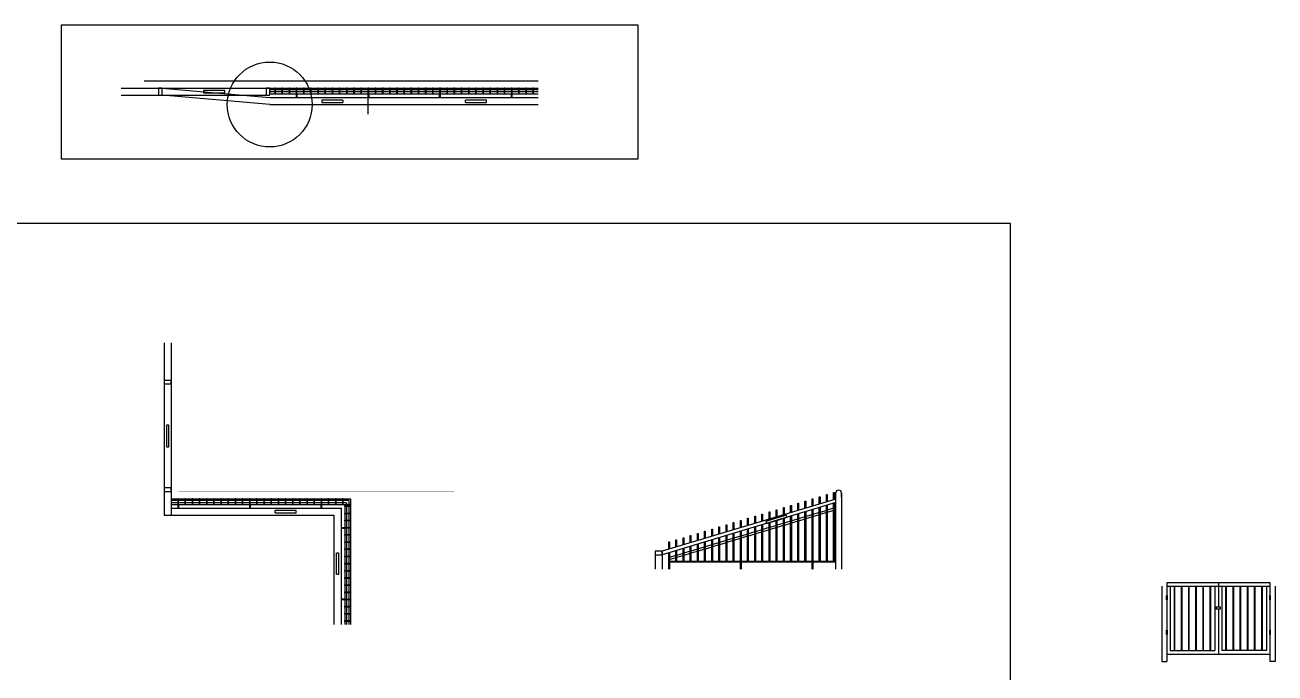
# Model space of a CAD drawing. Extents: x -1831 to 48883, y -18226 to 10907.
# Drawn here: x 20649 to 38083, y -960 to 8075 of the extents above; entities that cross this region are included whole.
import ezdxf

# ---------------------------------------------------------------- set-up
doc = ezdxf.new("R2010")
doc.units = 0
doc.header["$LTSCALE"] = 10
doc.header["$MEASUREMENT"] = 0
doc.linetypes.add('DASH', pattern=[0.35, 0.25, -0.1])
pattern_1 = [(45, (0, 0), (-3.36759605, 3.36759605), [])]

msp = doc.modelspace()

# ---------------------------------------------------------------- hatches: boundary and pattern name
at = {"linetype": 'DASH', "lineweight": -2}
h = msp.add_hatch(dxfattribs=at)
h.set_pattern_fill('ANSI31', color=8, scale=3)
h.set_pattern_definition(pattern_1)
h.paths.add_polyline_path([(31637, 1320), (31627, 1317), (31627, 1216), (31637, 1219)])
h = msp.add_hatch(dxfattribs=at)
h.set_pattern_fill('ANSI31', color=8, scale=3)
h.set_pattern_definition(pattern_1)
h.paths.add_polyline_path([(30637, 1020), (30627, 1017), (30627, 916), (30637, 919)])
h = msp.add_hatch(dxfattribs=at)
h.set_pattern_fill('ANSI31', color=8, scale=3)
h.set_pattern_definition(pattern_1)
h.paths.add_polyline_path([(29637, 720), (29627, 717), (29627, 616), (29637, 619)])

# ---------------------------------------------------------------- linework, layer by layer
at = {"color": 5}
for p, q in [((36503, 252), (36503, -798)), ((36573, 302), (36573, 120)), ((36623, 252), (36623, -648)), ((37243, 252), (37243, -648)), ((37293, 302), (37293, -39)), ((37293, 252), (37293, -39)), ((37343, 252), (37343, -648)), ((37963, 252), (37963, -648)), ((38013, 302), (38013, 120)), ((38083, 252), (38083, -798)), ((36573, 133), (36573, 120)), ((36573, 62), (36573, -363)), ((38013, 62), (38013, -363)), ((37293, -68), (37293, -698)), ((37293, -68), (37293, -698)), ((36573, -422), (36573, -798)), ((38013, -422), (38013, -798)), ((36623, -648), (37243, -648)), ((37963, -648), (37343, -648)), ((36503, -798), (36573, -798)), ((36573, -698), (38013, -698)), ((38083, -798), (38013, -798))]:
    msp.add_line(p, q, dxfattribs=at)
at = {"color": 5, "ltscale": 0.001}
for p, q in [((36573, 252), (37293, 252)), ((36679, -648), (36679, 252)), ((36687, -648), (36687, 252)), ((36779, -648), (36779, 252)), ((36787, -648), (36787, 252)), ((36879, -648), (36879, 252)), ((36887, -648), (36887, 252)), ((36979, -648), (36979, 252)), ((36987, -648), (36987, 252)), ((37079, -648), (37079, 252)), ((37087, -648), (37087, 252)), ((37179, -648), (37179, 252)), ((37187, -648), (37187, 252)), ((37293, 252), (38013, 252)), ((37399, -648), (37399, 252)), ((37407, -648), (37407, 252)), ((37499, -648), (37499, 252)), ((37507, -648), (37507, 252)), ((37599, -648), (37599, 252)), ((37607, -648), (37607, 252)), ((37699, -648), (37699, 252)), ((37707, -648), (37707, 252)), ((37799, -648), (37799, 252)), ((37807, -648), (37807, 252)), ((37899, -648), (37899, 252)), ((37907, -648), (37907, 252))]:
    msp.add_line(p, q, dxfattribs=at)
for points in [[(21156, 8075), (29195, 8075), (29195, 6205), (21156, 6205)], [(34396, 5309), (-1831, 5309), (-1831, -5742), (34396, -5742)]]:
    msp.add_lwpolyline(points, close=True)
at = {"color": 4}
for points in [[(21990, 7196), (24012, 7196)], [(21990, 7096), (24012, 7096)], [(22588, 3642), (22588, 1240)], [(22688, 3642), (22688, 1240)], [(22588, 1240), (22688, 1240)]]:
    msp.add_lwpolyline(points, dxfattribs=at)
at = {"color": 8}
for points in [[(22311, 7296), (27808, 7296)], [(22311, 7196), (27808, 7196)], [(24062, 7196), (27808, 7196)], [(24062, 7116), (27808, 7116)], [(22688, 1470), (25188, 1470)], [(25188, 1470), (25188, -282)], [(22688, 1390), (25188, 1390)], [(25108, 1390), (25108, -282)]]:
    msp.add_lwpolyline(points, dxfattribs=at)
at = {"color": 8, "linetype": 'DASH'}
for points in [[(22512, 7096), (22562, 7096), (22562, 7196), (22512, 7196)], [(24012, 7096), (24062, 7096), (24062, 7196), (24012, 7196)], [(22588, 3120), (22588, 3070), (22688, 3070), (22688, 3120)], [(22588, 1620), (22588, 1570), (22688, 1570), (22688, 1620)]]:
    msp.add_lwpolyline(points, close=True, dxfattribs=at)
for points in [[(22562, 7196), (24062, 7066)], [(24062, 6966), (22562, 7096)], [(25432, 7066), (25432, 6830)]]:
    msp.add_lwpolyline(points)
at = {"color": 8, "linetype": 'DASH', "lineweight": -2}
for points in [[(23437, 7131), (23437, 7161), (23137, 7161), (23137, 7131), (23437, 7131)], [(25087, 6996), (25087, 7026), (24787, 7026), (24787, 6996), (25087, 6996)], [(27087, 6996), (27087, 7026), (26787, 7026), (26787, 6996), (27087, 6996)], [(22623, 2195), (22653, 2195), (22653, 2495), (22623, 2495), (22623, 2195)], [(24433, 1275), (24433, 1305), (24133, 1305), (24133, 1275), (24433, 1275)], [(31276, 1212), (31267, 1241), (30980, 1154), (30989, 1126), (31276, 1212)], [(24993, 715), (25023, 715), (25023, 415), (24993, 415), (24993, 715)]]:
    msp.add_lwpolyline(points, dxfattribs=at)
at = {"color": 41}
for points in [[(24132, 7171), (24062, 7171)], [(24232, 7171), (24142, 7171)], [(24332, 7171), (24242, 7171)], [(24432, 7171), (24342, 7171)], [(24532, 7171), (24442, 7171)], [(24632, 7171), (24542, 7171)], [(24732, 7171), (24642, 7171)], [(24832, 7171), (24742, 7171)], [(24932, 7171), (24842, 7171)], [(25032, 7171), (24942, 7171)], [(25132, 7171), (25042, 7171)], [(25232, 7171), (25142, 7171)], [(25332, 7171), (25242, 7171)], [(25432, 7171), (25342, 7171)], [(25532, 7171), (25442, 7171)], [(25632, 7171), (25542, 7171)], [(25732, 7171), (25642, 7171)], [(25832, 7171), (25742, 7171)], [(25932, 7171), (25842, 7171)], [(26032, 7171), (25942, 7171)], [(26132, 7171), (26042, 7171)], [(26232, 7171), (26142, 7171)], [(26332, 7171), (26242, 7171)], [(26432, 7171), (26342, 7171)], [(26532, 7171), (26442, 7171)], [(26632, 7171), (26542, 7171)], [(26732, 7171), (26642, 7171)], [(26832, 7171), (26742, 7171)], [(26932, 7171), (26842, 7171)], [(27032, 7171), (26942, 7171)], [(27132, 7171), (27042, 7171)], [(27232, 7171), (27142, 7171)], [(27332, 7171), (27242, 7171)], [(27432, 7171), (27342, 7171)], [(27532, 7171), (27442, 7171)], [(27632, 7171), (27542, 7171)], [(27732, 7171), (27642, 7171)], [(27808, 7171), (27742, 7171)], [(24132, 7141), (24062, 7141)], [(24232, 7141), (24142, 7141)], [(24332, 7141), (24242, 7141)], [(24432, 7141), (24342, 7141)], [(24532, 7141), (24442, 7141)], [(24632, 7141), (24542, 7141)], [(24732, 7141), (24642, 7141)], [(24832, 7141), (24742, 7141)], [(24932, 7141), (24842, 7141)], [(25032, 7141), (24942, 7141)], [(25132, 7141), (25042, 7141)], [(25232, 7141), (25142, 7141)], [(25332, 7141), (25242, 7141)], [(25432, 7141), (25342, 7141)], [(25532, 7141), (25442, 7141)], [(25632, 7141), (25542, 7141)], [(25732, 7141), (25642, 7141)], [(25832, 7141), (25742, 7141)], [(25932, 7141), (25842, 7141)], [(26032, 7141), (25942, 7141)], [(26132, 7141), (26042, 7141)], [(26232, 7141), (26142, 7141)], [(26332, 7141), (26242, 7141)], [(26432, 7141), (26342, 7141)], [(26532, 7141), (26442, 7141)], [(26632, 7141), (26542, 7141)], [(26732, 7141), (26642, 7141)], [(26832, 7141), (26742, 7141)], [(26932, 7141), (26842, 7141)], [(27032, 7141), (26942, 7141)], [(27132, 7141), (27042, 7141)], [(27232, 7141), (27142, 7141)], [(27332, 7141), (27242, 7141)], [(27432, 7141), (27342, 7141)], [(27532, 7141), (27442, 7141)], [(27632, 7141), (27542, 7141)], [(27732, 7141), (27642, 7141)], [(27808, 7141), (27742, 7141)], [(22778, 1445), (22688, 1445)], [(22778, 1415), (22688, 1415)], [(22878, 1445), (22788, 1445)], [(22878, 1415), (22788, 1415)], [(22978, 1445), (22888, 1445)], [(22978, 1415), (22888, 1415)], [(23078, 1445), (22988, 1445)], [(23078, 1415), (22988, 1415)], [(23178, 1445), (23088, 1445)], [(23178, 1415), (23088, 1415)], [(23278, 1445), (23188, 1445)], [(23278, 1415), (23188, 1415)], [(23378, 1445), (23288, 1445)], [(23378, 1415), (23288, 1415)], [(23478, 1445), (23388, 1445)], [(23478, 1415), (23388, 1415)], [(23578, 1445), (23488, 1445)], [(23578, 1415), (23488, 1415)], [(23678, 1445), (23588, 1445)], [(23678, 1415), (23588, 1415)], [(23778, 1445), (23688, 1445)], [(23778, 1415), (23688, 1415)], [(23878, 1445), (23788, 1445)], [(23878, 1415), (23788, 1415)], [(23978, 1445), (23888, 1445)], [(23978, 1415), (23888, 1415)], [(24078, 1445), (23988, 1445)], [(24078, 1415), (23988, 1415)], [(24178, 1445), (24088, 1445)], [(24178, 1415), (24088, 1415)], [(24278, 1445), (24188, 1445)], [(24278, 1415), (24188, 1415)], [(24378, 1445), (24288, 1445)], [(24378, 1415), (24288, 1415)], [(24478, 1445), (24388, 1445)], [(24478, 1415), (24388, 1415)], [(24578, 1445), (24488, 1445)], [(24578, 1415), (24488, 1415)], [(24678, 1445), (24588, 1445)], [(24678, 1415), (24588, 1415)], [(24778, 1445), (24688, 1445)], [(24778, 1415), (24688, 1415)], [(24878, 1445), (24788, 1445)], [(24878, 1415), (24788, 1415)], [(24978, 1445), (24888, 1445)], [(24978, 1415), (24888, 1415)], [(25078, 1445), (24988, 1445)], [(25078, 1415), (24988, 1415)], [(25163, 1445), (25088, 1445)], [(25133, 1415), (25088, 1415)], [(25133, 1415), (25133, 1370)], [(25163, 1445), (25163, 1370)], [(25133, 1360), (25133, 1270)], [(25133, 1260), (25133, 1170)], [(25163, 1360), (25163, 1270)], [(25163, 1260), (25163, 1170)], [(25133, 1160), (25133, 1070)], [(25133, 1060), (25133, 970)], [(25163, 1160), (25163, 1070)], [(25163, 1060), (25163, 970)], [(25133, 960), (25133, 870)], [(25163, 960), (25163, 870)], [(25133, 860), (25133, 770)], [(25133, 760), (25133, 670)], [(25163, 860), (25163, 770)], [(25163, 760), (25163, 670)], [(25133, 660), (25133, 570)], [(25133, 560), (25133, 470)], [(25163, 660), (25163, 570)], [(25163, 560), (25163, 470)], [(25133, 460), (25133, 370)], [(25133, 360), (25133, 270)], [(25163, 460), (25163, 370)], [(25163, 360), (25163, 270)], [(25133, 260), (25133, 170)], [(25163, 260), (25163, 170)], [(25133, 160), (25133, 70)], [(25133, 60), (25133, -30)], [(25163, 160), (25163, 70)], [(25163, 60), (25163, -30)], [(25133, -40), (25133, -130)], [(25133, -140), (25133, -230)], [(25163, -40), (25163, -130)], [(25163, -140), (25163, -230)], [(25133, -240), (25133, -282)], [(25163, -240), (25163, -282)]]:
    msp.add_lwpolyline(points, dxfattribs=at)
at = {"color": 6}
for points in [[(24132, 7116), (24142, 7116), (24142, 7196), (24132, 7196)], [(24232, 7116), (24242, 7116), (24242, 7196), (24232, 7196)], [(24332, 7116), (24342, 7116), (24342, 7196), (24332, 7196)], [(24432, 7116), (24442, 7116), (24442, 7196), (24432, 7196)], [(24532, 7116), (24542, 7116), (24542, 7196), (24532, 7196)], [(24632, 7116), (24642, 7116), (24642, 7196), (24632, 7196)], [(24732, 7116), (24742, 7116), (24742, 7196), (24732, 7196)], [(24832, 7116), (24842, 7116), (24842, 7196), (24832, 7196)], [(24932, 7116), (24942, 7116), (24942, 7196), (24932, 7196)], [(25032, 7116), (25042, 7116), (25042, 7196), (25032, 7196)], [(25132, 7116), (25142, 7116), (25142, 7196), (25132, 7196)], [(25232, 7116), (25242, 7116), (25242, 7196), (25232, 7196)], [(25332, 7116), (25342, 7116), (25342, 7196), (25332, 7196)], [(25432, 7116), (25442, 7116), (25442, 7196), (25432, 7196)], [(25532, 7116), (25542, 7116), (25542, 7196), (25532, 7196)], [(25632, 7116), (25642, 7116), (25642, 7196), (25632, 7196)], [(25732, 7116), (25742, 7116), (25742, 7196), (25732, 7196)], [(25832, 7116), (25842, 7116), (25842, 7196), (25832, 7196)], [(25932, 7116), (25942, 7116), (25942, 7196), (25932, 7196)], [(26032, 7116), (26042, 7116), (26042, 7196), (26032, 7196)], [(26132, 7116), (26142, 7116), (26142, 7196), (26132, 7196)], [(26232, 7116), (26242, 7116), (26242, 7196), (26232, 7196)], [(26332, 7116), (26342, 7116), (26342, 7196), (26332, 7196)], [(26432, 7116), (26442, 7116), (26442, 7196), (26432, 7196)], [(26532, 7116), (26542, 7116), (26542, 7196), (26532, 7196)], [(26632, 7116), (26642, 7116), (26642, 7196), (26632, 7196)], [(26732, 7116), (26742, 7116), (26742, 7196), (26732, 7196)], [(26832, 7116), (26842, 7116), (26842, 7196), (26832, 7196)], [(26932, 7116), (26942, 7116), (26942, 7196), (26932, 7196)], [(27032, 7116), (27042, 7116), (27042, 7196), (27032, 7196)], [(27132, 7116), (27142, 7116), (27142, 7196), (27132, 7196)], [(27232, 7116), (27242, 7116), (27242, 7196), (27232, 7196)], [(27332, 7116), (27342, 7116), (27342, 7196), (27332, 7196)], [(27432, 7116), (27442, 7116), (27442, 7196), (27432, 7196)], [(27532, 7116), (27542, 7116), (27542, 7196), (27532, 7196)], [(27632, 7116), (27642, 7116), (27642, 7196), (27632, 7196)], [(27732, 7116), (27742, 7116), (27742, 7196), (27732, 7196)], [(22778, 1390), (22788, 1390), (22788, 1470), (22778, 1470)], [(22878, 1390), (22888, 1390), (22888, 1470), (22878, 1470)], [(22978, 1390), (22988, 1390), (22988, 1470), (22978, 1470)], [(23078, 1390), (23088, 1390), (23088, 1470), (23078, 1470)], [(23178, 1390), (23188, 1390), (23188, 1470), (23178, 1470)], [(23278, 1390), (23288, 1390), (23288, 1470), (23278, 1470)], [(23378, 1390), (23388, 1390), (23388, 1470), (23378, 1470)], [(23478, 1390), (23488, 1390), (23488, 1470), (23478, 1470)], [(23578, 1390), (23588, 1390), (23588, 1470), (23578, 1470)], [(23678, 1390), (23688, 1390), (23688, 1470), (23678, 1470)], [(23778, 1390), (23788, 1390), (23788, 1470), (23778, 1470)], [(23878, 1390), (23888, 1390), (23888, 1470), (23878, 1470)], [(23978, 1390), (23988, 1390), (23988, 1470), (23978, 1470)], [(24078, 1390), (24088, 1390), (24088, 1470), (24078, 1470)], [(24178, 1390), (24188, 1390), (24188, 1470), (24178, 1470)], [(24278, 1390), (24288, 1390), (24288, 1470), (24278, 1470)], [(24378, 1390), (24388, 1390), (24388, 1470), (24378, 1470)], [(24478, 1390), (24488, 1390), (24488, 1470), (24478, 1470)], [(24578, 1390), (24588, 1390), (24588, 1470), (24578, 1470)], [(24678, 1390), (24688, 1390), (24688, 1470), (24678, 1470)], [(24778, 1390), (24788, 1390), (24788, 1470), (24778, 1470)], [(24878, 1390), (24888, 1390), (24888, 1470), (24878, 1470)], [(24978, 1390), (24988, 1390), (24988, 1470), (24978, 1470)], [(25078, 1390), (25088, 1390), (25088, 1470), (25078, 1470)], [(25108, 1360), (25108, 1370), (25188, 1370), (25188, 1360)], [(25108, 1260), (25108, 1270), (25188, 1270), (25188, 1260)], [(25108, 1160), (25108, 1170), (25188, 1170), (25188, 1160)], [(25108, 1060), (25108, 1070), (25188, 1070), (25188, 1060)], [(25108, 960), (25108, 970), (25188, 970), (25188, 960)], [(25108, 860), (25108, 870), (25188, 870), (25188, 860)], [(25108, 760), (25108, 770), (25188, 770), (25188, 760)], [(29437, 740), (29437, 690), (29537, 690), (29537, 740)], [(25108, 660), (25108, 670), (25188, 670), (25188, 660)], [(25108, 560), (25108, 570), (25188, 570), (25188, 560)], [(25108, 460), (25108, 470), (25188, 470), (25188, 460)], [(25108, 360), (25108, 370), (25188, 370), (25188, 360)], [(25108, 260), (25108, 270), (25188, 270), (25188, 260)], [(25108, 160), (25108, 170), (25188, 170), (25188, 160)], [(25108, 60), (25108, 70), (25188, 70), (25188, 60)], [(25108, -40), (25108, -30), (25188, -30), (25188, -40)], [(25108, -140), (25108, -130), (25188, -130), (25188, -140)], [(25108, -240), (25108, -230), (25188, -230), (25188, -240)]]:
    msp.add_lwpolyline(points, close=True, dxfattribs=at)
for points in [[(24062, 7066), (27808, 7066)], [(24432, 7116), (24432, 7066)], [(24442, 7116), (24442, 7066)], [(25432, 7116), (25432, 7066)], [(25442, 7116), (25442, 7066)], [(26432, 7066), (26432, 7116)], [(26442, 7066), (26442, 7116)], [(27432, 7066), (27432, 7116)], [(27442, 7066), (27442, 7116)], [(24062, 6966), (27808, 6966)], [(31957, 1466), (29537, 740)], [(31957, 1416), (29537, 690)], [(31427, 1307), (31427, 1407), (31437, 1407), (31437, 1310)], [(31527, 1337), (31527, 1437), (31537, 1437), (31537, 1340)], [(31627, 1367), (31627, 1467), (31637, 1467), (31637, 1370)], [(31727, 1397), (31727, 1497), (31737, 1497), (31737, 1400)], [(31827, 1427), (31827, 1527), (31837, 1527), (31837, 1430)], [(31927, 1457), (31927, 1557), (31937, 1557), (31937, 1460)], [(31927, 600), (31927, 1407)], [(31937, 1410), (31937, 600)], [(22688, 1340), (25058, 1340)], [(22688, 1240), (24958, 1240)], [(22778, 1390), (22778, 1340)], [(22788, 1390), (22788, 1340)], [(23778, 1390), (23778, 1340)], [(23788, 1390), (23788, 1340)], [(24778, 1340), (24778, 1390)], [(24788, 1340), (24788, 1390)], [(24958, 1240), (24958, -282)], [(25058, 1340), (25058, -282)], [(30827, 1127), (30827, 1227), (30837, 1227), (30837, 1130)], [(30927, 1157), (30927, 1257), (30937, 1257), (30937, 1160)], [(31027, 1187), (31027, 1287), (31037, 1287), (31037, 1190)], [(31127, 1217), (31127, 1317), (31137, 1317), (31137, 1220)], [(31227, 1247), (31227, 1347), (31237, 1347), (31237, 1250)], [(31327, 1277), (31327, 1377), (31337, 1377), (31337, 1280)], [(31327, 600), (31327, 1227)], [(31337, 1230), (31337, 600)], [(31427, 600), (31427, 1257)], [(31437, 1260), (31437, 600)], [(31527, 600), (31527, 1287)], [(31537, 1290), (31537, 600)], [(31627, 1247), (31537, 1220)], [(31727, 1246), (31537, 1189)], [(31627, 490), (31627, 1317)], [(31637, 1320), (31637, 490)], [(31727, 1277), (31637, 1250)], [(31727, 600), (31727, 1347)], [(31737, 1350), (31737, 600)], [(31827, 1307), (31737, 1280)], [(31827, 1276), (31737, 1249)], [(31827, 600), (31827, 1377)], [(31837, 1380), (31837, 600)], [(31927, 1337), (31837, 1310)], [(31927, 1306), (31837, 1279)], [(31957, 1346), (31937, 1340)], [(31957, 1315), (31937, 1309)], [(25058, 1070), (25108, 1070)], [(25058, 1060), (25108, 1060)], [(30227, 947), (30227, 1047), (30237, 1047), (30237, 950)], [(30327, 977), (30327, 1077), (30337, 1077), (30337, 980)], [(30427, 1007), (30427, 1107), (30437, 1107), (30437, 1010)], [(30527, 1037), (30527, 1137), (30537, 1137), (30537, 1040)], [(30627, 1067), (30627, 1167), (30637, 1167), (30637, 1070)], [(30727, 1097), (30727, 1197), (30737, 1197), (30737, 1100)], [(30727, 600), (30727, 1047)], [(30737, 1050), (30737, 600)], [(30827, 600), (30827, 1077)], [(30837, 1080), (30837, 600)], [(30927, 600), (30927, 1107)], [(30937, 1110), (30937, 600)], [(31027, 1067), (30937, 1040)], [(31027, 600), (31027, 1137)], [(31037, 1140), (31037, 600)], [(31127, 1097), (31037, 1070)], [(31127, 1066), (31037, 1039)], [(31127, 600), (31127, 1167)], [(31137, 1170), (31137, 600)], [(31227, 1127), (31137, 1100)], [(31227, 1096), (31137, 1069)], [(31227, 600), (31227, 1197)], [(31237, 1200), (31237, 600)], [(31327, 1157), (31237, 1130)], [(31327, 1126), (31237, 1099)], [(31427, 1187), (31337, 1160)], [(31427, 1156), (31337, 1129)], [(31527, 1217), (31437, 1190)], [(31527, 1186), (31437, 1159)], [(29727, 797), (29727, 897), (29737, 897), (29737, 800)], [(29827, 827), (29827, 927), (29837, 927), (29837, 830)], [(29927, 857), (29927, 957), (29937, 957), (29937, 860)], [(30027, 887), (30027, 987), (30037, 987), (30037, 890)], [(30127, 917), (30127, 1017), (30137, 1017), (30137, 920)], [(30227, 600), (30227, 897)], [(30237, 900), (30237, 600)], [(30327, 600), (30327, 927)], [(30337, 930), (30337, 600)], [(30427, 887), (30337, 860)], [(30427, 600), (30427, 957)], [(30437, 960), (30437, 600)], [(30527, 917), (30437, 890)], [(30527, 886), (30437, 859)], [(30527, 600), (30527, 987)], [(30537, 990), (30537, 600)], [(30627, 947), (30537, 920)], [(30727, 946), (30537, 889)], [(30627, 490), (30627, 1017)], [(30627, 490), (30627, 1017)], [(30637, 1020), (30637, 490)], [(30727, 977), (30637, 950)], [(30827, 1007), (30737, 980)], [(30827, 976), (30737, 949)], [(30927, 1037), (30837, 1010)], [(30927, 1006), (30837, 979)], [(31027, 1036), (30937, 1009)], [(29437, 740), (29437, 490)], [(29537, 740), (29537, 490)], [(29627, 767), (29627, 867), (29637, 867), (29637, 770)], [(29627, 490), (29627, 717)], [(29627, 616), (29627, 717)], [(29637, 720), (29637, 490)], [(29727, 600), (29727, 747)], [(29737, 750), (29737, 600)], [(29827, 707), (29737, 680)], [(29827, 600), (29827, 777)], [(29837, 780), (29837, 600)], [(29927, 737), (29837, 710)], [(29927, 706), (29837, 679)], [(29927, 600), (29927, 807)], [(29937, 810), (29937, 600)], [(30027, 767), (29937, 740)], [(30027, 736), (29937, 709)], [(30027, 600), (30027, 837)], [(30037, 840), (30037, 600)], [(30127, 797), (30037, 770)], [(30127, 766), (30037, 739)], [(30127, 600), (30127, 867)], [(30137, 870), (30137, 600)], [(30227, 827), (30137, 800)], [(30227, 796), (30137, 769)], [(30327, 857), (30237, 830)], [(30327, 826), (30237, 799)], [(30427, 856), (30337, 829)], [(29727, 646), (29627, 616)], [(29727, 677), (29637, 650)], [(29637, 600), (31957, 600)], [(29637, 590), (31957, 590)], [(29827, 676), (29737, 649)], [(25108, 70), (25058, 70)], [(25108, 60), (25058, 60)]]:
    msp.add_lwpolyline(points, dxfattribs=at)
at = {"color": 251, "const_width": 3}
for points in [[(22788, 3642), (22788, 1570)], [(22788, 1570), (26630, 1570)], [(25288, 1570), (25288, -282)]]:
    msp.add_lwpolyline(points, dxfattribs=at)
at = {"color": 251}
for points in [[(31957, 490), (31957, 1550)], [(32037, 1490), (32037, 1550)], [(32037, 1550), (32037, 490)]]:
    msp.add_lwpolyline(points, dxfattribs=at)
at = {"const_width": 3}
msp.add_lwpolyline([(28924, 490), (32876, 490)], dxfattribs=at)
at = {"color": 5, "ltscale": 0.001}
msp.add_lwpolyline([(36573, 302), (38013, 302)], dxfattribs=at)
at = {"color": 5}
for points in [[(36568, 120), (36578, 120), (36578, 62), (36568, 62)], [(38018, 120), (38008, 120), (38008, 62), (38018, 62)], [(37265, -39), (37320, -39), (37320, -68), (37265, -68)], [(36568, -363), (36578, -363), (36578, -422), (36568, -422)], [(38018, -363), (38008, -363), (38008, -422), (38018, -422)]]:
    msp.add_lwpolyline(points, close=True, dxfattribs=at)
msp.add_circle((24062, 6966), 592)
at = {"color": 251}
msp.add_arc((31997, 1550), 40, 0, 180, dxfattribs=at)

doc.saveas('drawing.dxf')
